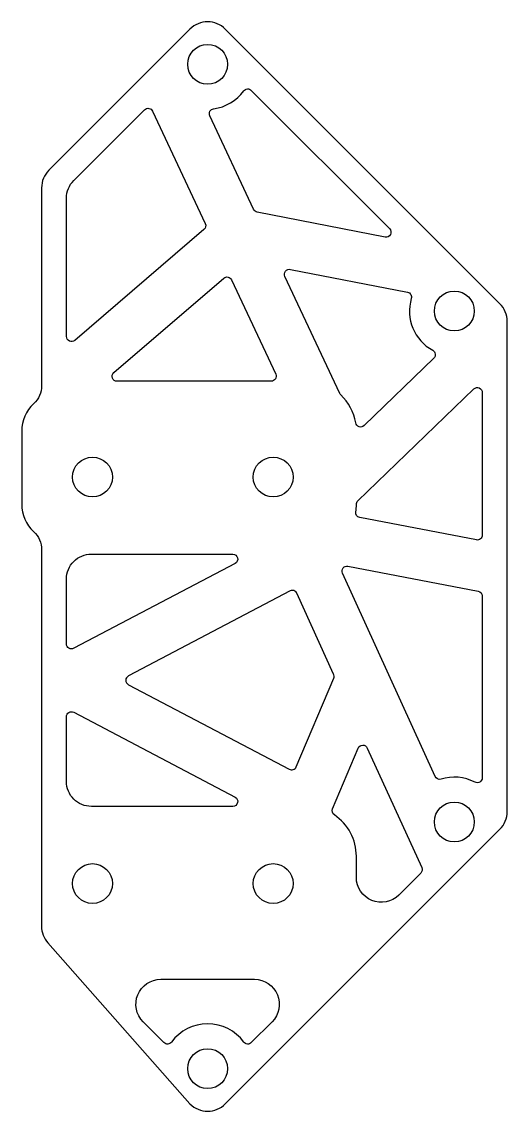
# Model space of a CAD drawing. Header units: millimetres. Extents: x -18.8 to 20.2, y -43.9 to 43.5.
import ezdxf

# ---------------------------------------------------------------- set-up
doc = ezdxf.new("R2010")
doc.units = ezdxf.units.MM

msp = doc.modelspace()

# ---------------------------------------------------------------- linework, layer by layer
at = {"color": 7}
for points in [[(-17.213, -19.78), (-17.213, -29.052, 0.182763), (-16.713, -30.376), (-5.301, -43.307, 0.414214), (-2.472, -43.307), (19.569, -21.265, 0.198912), (20.155, -19.851), (20.155, 19.502, 0.198912), (19.569, 20.916), (-2.472, 42.958, 0.414214), (-5.301, 42.958), (-16.627, 31.631, 0.198912), (-17.213, 30.217), (-17.213, 14.345, -0.207514), (-17.846, 12.885, 0.207154), (-18.799, 10.693), (-18.799, 4.816, 0.207154), (-17.846, 2.624, -0.207514), (-17.213, 1.164)], [(-0.199, 28.494), (-3.71, 35.996, -0.505898), (-3.402, 36.562, 0.202946), (-0.988, 37.994, -0.459034), (-0.383, 38.04), (10.716, 26.941, -0.740271), (10.356, 26.266), (0.086, 28.271, -0.23951)], [(-15.213, 18.28), (-15.213, 29.388, -0.198912), (-14.627, 30.803), (-8.946, 36.483, -0.520138), (-8.301, 36.37), (-4.078, 27.346, -0.336826), (-4.18, 26.872), (-14.553, 17.976, -0.640867)], [(12.456, 21.336, 0.351386), (14.179, 17.175, -0.505198), (14.265, 16.537), (8.669, 11.131, -0.603797), (7.996, 11.353, 0.162903), (6.803, 13.594, -0.093848), (6.716, 13.715), (2.319, 23.111, -0.613541), (2.758, 23.674), (12.149, 21.841, -0.440942)], [(-1.967, 22.833), (1.577, 15.261, -0.549058), (1.214, 14.692), (-11.157, 14.692, -0.696197), (-11.418, 15.395), (-2.589, 22.967, -0.496081)], [(8.004, 4.202, 0.037851), (8.051, 4.805, -0.202654), (8.173, 5.092), (17.477, 14.079, -0.661931), (18.155, 13.791), (18.155, 2.346, -0.47088), (17.68, 1.953), (8.324, 3.748, -0.403925)], [(-15.213, -6.387), (-15.213, -1.183, -0.414214), (-13.213, 0.817), (-1.868, 0.817, -0.783214), (-1.682, 0.063), (-14.627, -6.741, -0.564194)], [(18.155, -2.542), (18.155, -17.129, -0.562493), (17.571, -17.484, 0.197522), (14.844, -17.242, -0.377926), (14.361, -17.025), (6.939, -0.702, -0.608675), (7.378, -0.144), (17.831, -2.149, -0.359731)], [(2.732, -2.136), (-10.24, -8.954, 0.604122), (-10.24, -9.662), (2.67, -16.448, 0.439162), (3.224, -16.249), (6.233, -9.124, 0.209553), (6.228, -8.803), (3.282, -2.324, 0.431049)], [(-1.868, -19.433), (-13.213, -19.433, -0.414214), (-15.213, -17.433), (-15.213, -12.23, -0.564194), (-14.627, -11.876), (-1.682, -18.679, -0.783214)], [(8.93, -14.744), (13.295, -24.344, -0.312673), (13.214, -24.792), (11.465, -26.541, -0.668179), (8.051, -25.127), (8.051, -23.433, 0.249557), (6.285, -20.115, -0.358732), (6.14, -19.628), (8.197, -14.754, -0.653503)], [(-7.39, -38.389), (-9.057, -36.722, -0.668179), (-7.642, -33.308), (-0.13, -33.308, -0.668179), (1.284, -36.722), (-0.383, -38.389, -0.459034), (-0.988, -38.343, 0.505431), (-6.785, -38.343, -0.459034)]]:
    msp.add_lwpolyline(points, format="xyb", close=True, dxfattribs=at)
for centre in [(-3.886, 40.129), (15.913, 20.33), (-13.124, 7.004), (-13.124, 7.004), (1.376, 7.004), (1.376, 7.004), (15.913, -20.679), (-13.124, -25.621), (-13.124, -25.621), (1.376, -25.621), (1.376, -25.621), (-3.886, -40.478), (-3.886, -40.478)]:
    msp.add_circle(centre, 1.6, dxfattribs=at)

doc.saveas('drawing.dxf')
